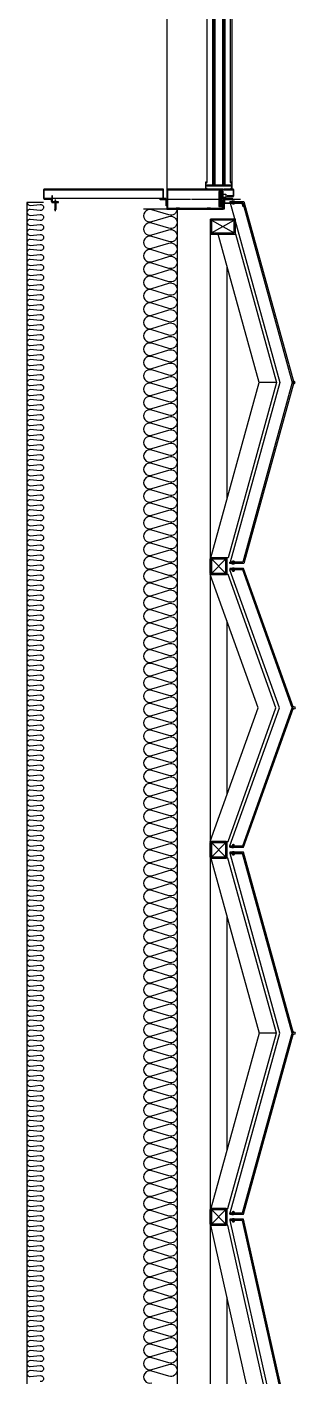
# Model space of a CAD drawing. Header units: millimetres. Extents: x -95754 to 177808, y 34455 to 150605.
# Drawn here: x 177004 to 177808, y 138478 to 142521 of the extents above; entities that cross this region are included whole.
import ezdxf

# ---------------------------------------------------------------- set-up
doc = ezdxf.new("R2010")
doc.units = ezdxf.units.MM
doc.header["$LTSCALE"] = 300
for name, pattern in [('CEN', [62, 60, -1, 0, -1]), ('CENTER', [2, 1.25, -0.25, 0.25, -0.25]), ('HID', [2.8, 1.8, -1])]:
    doc.linetypes.add(name, pattern=pattern)
for name, color, linetype in [('0-Sheet', 7, 'Continuous'), ('6FIN', 6, 'Continuous'), ('8', 8, 'Continuous'), ('A-ELE', 7, 'Continuous'), ('A-WALL-D', 7, 'Continuous'), ('A-하지철물', 55, 'Continuous'), ('alucobond', 4, 'Continuous'), ('B-AR', 4, 'Continuous'), ('CEN', 1, 'CEN'), ('GLASS', 4, 'Continuous'), ('INSUL', 8, 'Continuous'), ('ISL', 251, 'Continuous'), ('mold', 4, 'Continuous'), ('SHEET', 6, 'Continuous')]:
    doc.layers.add(name, color=color, linetype=linetype)

# ---------------------------------------------------------------- blocks, each defined once
blk = doc.blocks.new('EX-850-1')
at = {"layer": '6FIN', "elevation": 0}
for points in [[(3.2, 204.1), (46.8, 204.1, 0.414214), (50, 207.3), (50, 250.9, 0.414214), (46.8, 254.1), (3.2, 254.1, 0.414214), (0, 250.9), (0, 207.3, 0.414214)], [(896.8, 204.1), (853.2, 204.1, -0.414214), (850, 207.3), (850, 250.9, -0.414214), (853.2, 254.1), (896.8, 254.1, -0.414214), (900, 250.9), (900, 207.3, -0.414214)]]:
    blk.add_lwpolyline(points, format="xyb", close=True, dxfattribs=at)
at = {"layer": 'A-하지철물'}
for p, q in [((850, 254.1), (50, 254.1)), ((710.9, 204.1), (189.1, 204.1))]:
    blk.add_line(p, q, dxfattribs=at)
at = {"layer": 'A-하지철물', "elevation": 0}
for points in [[(49.9, 254.1), (450, 110.3), (850.1, 254.1)], [(50, 204.1), (50, 200.9), (450, 57.2), (850, 200.9), (850, 204.1)]]:
    blk.add_lwpolyline(points, dxfattribs=at)
at = {"layer": 'A-하지철물'}
blk.add_circle((450, 4.1), 4.07, dxfattribs=at)
at = {"layer": 'alucobond', "color": 251, "linetype": 'HID', "ltscale": 10}
for p, q in [((30.2, 185.1), (41.5, 185.1)), ((31.5, 182.4), (31.5, 187.8)), ((31.5, 186.6), (39.5, 186.6)), ((31.5, 183.6), (39.5, 183.6)), ((32, 189.3), (32.5, 189.3)), ((32, 180.9), (32.5, 180.9)), ((32.5, 180.9), (32.5, 189.3)), ((38, 182.7), (38, 187.4)), ((39.5, 182.7), (39.5, 187.4)), ((869.8, 185.1), (858.5, 185.1)), ((860.5, 182.7), (860.5, 187.4)), ((868.5, 186.6), (860.5, 186.6)), ((868.5, 183.6), (860.5, 183.6)), ((862, 182.7), (862, 187.4)), ((867.5, 180.9), (867.5, 189.3)), ((868, 189.3), (867.5, 189.3)), ((868, 180.9), (867.5, 180.9)), ((868.5, 182.4), (868.5, 187.8))]:
    blk.add_line(p, q, dxfattribs=at)
at = {"layer": 'alucobond'}
for p, q in [((32.5, 195.1), (36.5, 195.1)), ((867.5, 195.1), (863.5, 195.1))]:
    blk.add_line(p, q, dxfattribs=at)
at = {"layer": 'alucobond', "color": 251, "linetype": 'HID', "ltscale": 10}
for points in [[(32, 189.3), (31.5, 187.8)], [(32, 180.9), (31.5, 182.4)], [(868, 189.3), (868.5, 187.8)], [(868, 180.9), (868.5, 182.4)]]:
    blk.add_lwpolyline(points, dxfattribs=at)
at = {"layer": 'alucobond', "elevation": 0}
for points in [[(32.5, 195.1), (32.5, 154.1), (450, 4.1), (867.5, 154.1), (867.5, 195.1)], [(36.5, 195.1), (36.5, 156.9), (450, 8.3), (863.5, 156.9), (863.5, 195.1)]]:
    blk.add_lwpolyline(points, dxfattribs=at)
at = {"layer": 'alucobond', "color": 251, "linetype": 'HID', "ltscale": 10, "elevation": 0}
blk.add_lwpolyline([(36.5, 195.1), (450, 46.6), (863.5, 195.1)], dxfattribs=at)
at = {"layer": 'alucobond', "color": 251, "linetype": 'HID', "ltscale": 10}
for points in [[(39.5, 186.6, -0.666667), (39.5, 183.6, -1.5)], [(860.5, 186.6, 0.666667), (860.5, 183.6, 1.5)]]:
    blk.add_lwpolyline(points, format="xyb", dxfattribs=at)
for centre, start, end in [((38.7, 187.4), 0, 180), ((38.7, 182.7), 180, 0), ((861.3, 187.4), 0, 180), ((861.3, 182.7), 180, 0)]:
    blk.add_arc(centre, 0.75, start, end, dxfattribs=at)
at = {"layer": 'mold', "color": 4}
for points in [[(25, 204.1), (25, 202.6)], [(875, 204.1), (875, 202.6)]]:
    blk.add_lwpolyline(points, dxfattribs=at)
at = {"layer": 'SHEET', "color": 8}
for p, q in [((46.8, 250.9), (3.2, 207.3)), ((3.2, 250.9), (46.8, 207.3)), ((853.2, 250.9), (896.8, 207.3)), ((896.8, 250.9), (853.2, 207.3))]:
    blk.add_line(p, q, dxfattribs=at)
at = {"layer": 'SHEET', "color": 8, "elevation": 0}
for points in [[(3.2, 207.3), (46.8, 207.3), (46.8, 250.9), (3.2, 250.9)], [(896.8, 207.3), (853.2, 207.3), (853.2, 250.9), (896.8, 250.9)]]:
    blk.add_lwpolyline(points, close=True, dxfattribs=at)
blk = doc.blocks.new('EX-1100')
at = {"layer": '6FIN', "elevation": 0}
for points in [[(3.2, 204.1), (46.8, 204.1, 0.414214), (50, 207.3), (50, 250.9, 0.414214), (46.8, 254.1), (3.2, 254.1, 0.414214), (0, 250.9), (0, 207.3, 0.414214)], [(1146.8, 204.1), (1103.2, 204.1, -0.414214), (1100, 207.3), (1100, 250.9, -0.414214), (1103.2, 254.1), (1146.8, 254.1, -0.414214), (1150, 250.9), (1150, 207.3, -0.414214)]]:
    blk.add_lwpolyline(points, format="xyb", close=True, dxfattribs=at)
at = {"layer": 'A-하지철물'}
for p, q in [((1100, 254.1), (50, 254.1)), ((923.1, 204.1), (226.9, 204.1)), ((575, 55.9), (575, 107.8))]:
    blk.add_line(p, q, dxfattribs=at)
at = {"layer": 'A-하지철물', "elevation": 0}
blk.add_lwpolyline([(1100, 201.1), (1100, 253), (575, 107.8), (50, 253), (50, 201.1), (575, 55.9)], close=True, dxfattribs=at)
at = {"layer": 'A-하지철물'}
blk.add_circle((575, 4.1), 4.07, dxfattribs=at)
at = {"layer": 'alucobond', "color": 251, "linetype": 'HID', "ltscale": 10}
for p, q in [((30.2, 185.1), (41.5, 185.1)), ((31.5, 182.4), (31.5, 187.8)), ((31.5, 186.6), (39.5, 186.6)), ((31.5, 183.6), (39.5, 183.6)), ((32, 189.3), (32.5, 189.3)), ((32, 180.9), (32.5, 180.9)), ((32.5, 180.9), (32.5, 189.3)), ((38, 182.7), (38, 187.4)), ((39.5, 182.7), (39.5, 187.4)), ((1119.8, 185.1), (1108.5, 185.1)), ((1110.5, 182.7), (1110.5, 187.4)), ((1118.5, 186.6), (1110.5, 186.6)), ((1118.5, 183.6), (1110.5, 183.6)), ((1112, 182.7), (1112, 187.4)), ((1117.5, 180.9), (1117.5, 189.3)), ((1118, 189.3), (1117.5, 189.3)), ((1118, 180.9), (1117.5, 180.9)), ((1118.5, 182.4), (1118.5, 187.8))]:
    blk.add_line(p, q, dxfattribs=at)
at = {"layer": 'alucobond'}
for p, q in [((32.5, 195.1), (36.5, 195.1)), ((1117.5, 195.1), (1113.5, 195.1))]:
    blk.add_line(p, q, dxfattribs=at)
at = {"layer": 'alucobond', "color": 251, "linetype": 'HID', "ltscale": 10, "elevation": 0}
for points in [[(32, 189.3), (31.5, 187.8)], [(32, 180.9), (31.5, 182.4)], [(36.5, 194.5), (575, 45.6), (1113.5, 194.5)], [(1118, 189.3), (1118.5, 187.8)], [(1118, 180.9), (1118.5, 182.4)]]:
    blk.add_lwpolyline(points, dxfattribs=at)
at = {"layer": 'alucobond', "elevation": 0}
for points in [[(32.5, 195.1), (32.5, 154.1), (575, 4.1), (1117.5, 154.1), (1117.5, 195.1)], [(36.5, 195.1), (36.5, 157.1), (575, 8.2), (1113.5, 157.1), (1113.5, 195.1)], [(1113.5, 195.1), (1113.5, 157.2)]]:
    blk.add_lwpolyline(points, dxfattribs=at)
at = {"layer": 'alucobond', "color": 251, "linetype": 'HID', "ltscale": 10, "elevation": 0}
for points in [[(39.5, 186.6, -0.666667), (39.5, 183.6, -1.5)], [(1110.5, 186.6, 0.666667), (1110.5, 183.6, 1.5)]]:
    blk.add_lwpolyline(points, format="xyb", dxfattribs=at)
at = {"layer": 'alucobond', "color": 251, "linetype": 'HID', "ltscale": 10}
for centre, start, end in [((38.7, 187.4), 0, 180), ((38.7, 182.7), 180, 0), ((1111.3, 187.4), 0, 180), ((1111.3, 182.7), 180, 0)]:
    blk.add_arc(centre, 0.75, start, end, dxfattribs=at)
at = {"layer": 'mold', "color": 4, "elevation": 0}
for points in [[(25, 204.1), (25, 202.6)], [(1125, 204.1), (1125, 202.6)]]:
    blk.add_lwpolyline(points, dxfattribs=at)
at = {"layer": 'SHEET', "color": 8}
for p, q in [((46.8, 250.9), (3.2, 207.3)), ((3.2, 250.9), (46.8, 207.3)), ((1103.2, 250.9), (1146.8, 207.3)), ((1146.8, 250.9), (1103.2, 207.3))]:
    blk.add_line(p, q, dxfattribs=at)
at = {"layer": 'SHEET', "color": 8, "elevation": 0}
for points in [[(3.2, 207.3), (46.8, 207.3), (46.8, 250.9), (3.2, 250.9)], [(1146.8, 207.3), (1103.2, 207.3), (1103.2, 250.9), (1146.8, 250.9)]]:
    blk.add_lwpolyline(points, close=True, dxfattribs=at)
blk = doc.blocks.new('EX-1350')
at = {"layer": '6FIN', "elevation": 0}
for points in [[(3.2, 204.1), (46.8, 204.1, 0.414214), (50, 207.3), (50, 250.9, 0.414214), (46.8, 254.1), (3.2, 254.1, 0.414214), (0, 250.9), (0, 207.3, 0.414214)], [(1396.8, 204.1), (1353.2, 204.1, -0.414214), (1350, 207.3), (1350, 250.9, -0.414214), (1353.2, 254.1), (1396.8, 254.1, -0.414214), (1400, 250.9), (1400, 207.3, -0.414214)]]:
    blk.add_lwpolyline(points, format="xyb", close=True, dxfattribs=at)
at = {"layer": 'A-하지철물'}
for p, q in [((1350, 254.1), (50, 254.1)), ((1133.9, 204.1), (266.1, 204.1))]:
    blk.add_line(p, q, dxfattribs=at)
at = {"layer": 'A-하지철물', "elevation": 0}
for points in [[(49.7, 252.7), (700, 106.6), (1350.3, 252.7)], [(50, 254.1), (50, 201.4), (700, 55.3), (1350, 201.4), (1350, 254.1)]]:
    blk.add_lwpolyline(points, dxfattribs=at)
at = {"layer": 'A-하지철물'}
blk.add_circle((700, 4.1), 4.07, dxfattribs=at)
at = {"layer": 'alucobond', "color": 251, "linetype": 'HID', "ltscale": 10}
for p, q in [((30.2, 185.1), (41.5, 185.1)), ((31.5, 182.4), (31.5, 187.8)), ((31.5, 186.6), (39.5, 186.6)), ((31.5, 183.6), (39.5, 183.6)), ((32, 189.3), (32.5, 189.3)), ((32, 180.9), (32.5, 180.9)), ((32.5, 180.9), (32.5, 189.3)), ((38, 182.7), (38, 187.4)), ((39.5, 182.7), (39.5, 187.4)), ((1369.8, 185.1), (1358.5, 185.1)), ((1360.5, 182.7), (1360.5, 187.4)), ((1368.5, 186.6), (1360.5, 186.6)), ((1368.5, 183.6), (1360.5, 183.6)), ((1362, 182.7), (1362, 187.4)), ((1367.5, 180.9), (1367.5, 189.3)), ((1368, 189.3), (1367.5, 189.3)), ((1368, 180.9), (1367.5, 180.9)), ((1368.5, 182.4), (1368.5, 187.8))]:
    blk.add_line(p, q, dxfattribs=at)
at = {"layer": 'alucobond'}
for p, q in [((32.5, 195.1), (36.5, 195.1)), ((1367.5, 195.1), (1363.5, 195.1))]:
    blk.add_line(p, q, dxfattribs=at)
at = {"layer": 'alucobond', "color": 251, "linetype": 'HID', "ltscale": 10, "elevation": 0}
for points in [[(32, 189.3), (31.5, 187.8)], [(32, 180.9), (31.5, 182.4)], [(36.5, 194.2), (700, 45.1), (1363.5, 194.2)], [(1368, 189.3), (1368.5, 187.8)], [(1368, 180.9), (1368.5, 182.4)]]:
    blk.add_lwpolyline(points, dxfattribs=at)
at = {"layer": 'alucobond', "elevation": 0}
for points in [[(32.5, 195.1), (32.5, 154.1), (700, 4.1), (1367.5, 154.1), (1367.5, 195.1)], [(36.5, 195.1), (36.5, 157.3), (700, 8.2), (1363.5, 157.3), (1363.5, 195.1)]]:
    blk.add_lwpolyline(points, dxfattribs=at)
at = {"layer": 'alucobond', "color": 251, "linetype": 'HID', "ltscale": 10, "elevation": 0}
for points in [[(39.5, 186.6, -0.666667), (39.5, 183.6, -1.5)], [(1360.5, 186.6, 0.666667), (1360.5, 183.6, 1.5)]]:
    blk.add_lwpolyline(points, format="xyb", dxfattribs=at)
at = {"layer": 'alucobond', "color": 251, "linetype": 'HID', "ltscale": 10}
for centre, start, end in [((38.7, 187.4), 0, 180), ((38.7, 182.7), 180, 0), ((1361.3, 187.4), 0, 180), ((1361.3, 182.7), 180, 0)]:
    blk.add_arc(centre, 0.75, start, end, dxfattribs=at)
at = {"layer": 'mold', "color": 4, "elevation": 0}
for points in [[(25, 204.1), (25, 202.6)], [(1375, 204.1), (1375, 202.6)]]:
    blk.add_lwpolyline(points, dxfattribs=at)
at = {"layer": 'SHEET', "color": 8}
for p, q in [((46.8, 250.9), (3.2, 207.3)), ((3.2, 250.9), (46.8, 207.3)), ((1353.2, 250.9), (1396.8, 207.3)), ((1396.8, 250.9), (1353.2, 207.3))]:
    blk.add_line(p, q, dxfattribs=at)
at = {"layer": 'SHEET', "color": 8, "elevation": 0}
for points in [[(3.2, 207.3), (46.8, 207.3), (46.8, 250.9), (3.2, 250.9)], [(1396.8, 207.3), (1353.2, 207.3), (1353.2, 250.9), (1396.8, 250.9)]]:
    blk.add_lwpolyline(points, close=True, dxfattribs=at)
blk = doc.blocks.new('A$Ca5773e7c')
at = {"layer": '6FIN', "elevation": 0}
blk.add_lwpolyline([(0, 75), (45, 75), (45, 0), (0, 0)], close=True, dxfattribs=at)
at = {"layer": 'SHEET', "color": 8}
for p, q in [((41.8, 3.2), (3.2, 71.8)), ((3.2, 3.2), (41.8, 71.8))]:
    blk.add_line(p, q, dxfattribs=at)
at = {"layer": 'SHEET', "color": 8, "elevation": 0}
blk.add_lwpolyline([(3.2, 71.8), (41.8, 71.8), (41.8, 3.2), (3.2, 3.2)], close=True, dxfattribs=at)
blk = doc.blocks.new('EX-1100-1')
at = {"layer": '6FIN', "elevation": 0}
blk.add_lwpolyline([(50, 1121.8), (50, 1078.2, -0.414214), (46.8, 1075), (3.2, 1075, -0.414214), (0, 1078.2), (0, 1121.8, -0.414214), (3.2, 1125), (46.8, 1125, -0.414214)], format="xyb", close=True, dxfattribs=at)
at = {"layer": 'A-하지철물'}
for p, q in [((0, 1075), (0, 59.8)), ((50, 898.1), (50, 201.9)), ((198.1, 550), (146.2, 550))]:
    blk.add_line(p, q, dxfattribs=at)
at = {"layer": 'A-하지철물', "elevation": 0}
blk.add_lwpolyline([(75, 104.7), (198.1, 550), (53, 1075), (1.1, 1075), (146.2, 550), (23.1, 104.8)], dxfattribs=at)
at = {"layer": 'A-하지철물'}
blk.add_circle((250, 550), 4.07, dxfattribs=at)
at = {"layer": 'alucobond'}
for p, q in [((58.9, 1092.5), (58.9, 1088.5)), ((58.9, 7.5), (58.9, 11.5))]:
    blk.add_line(p, q, dxfattribs=at)
at = {"layer": 'alucobond', "color": 251, "linetype": 'HID', "ltscale": 10}
for p, q in [((64.8, 1093), (64.8, 1092.5)), ((73.2, 1092.5), (64.8, 1092.5)), ((71.7, 1093.5), (66.3, 1093.5)), ((67.5, 1093.5), (67.5, 1085.5)), ((69, 1094.8), (69, 1083.5)), ((70.5, 1093.5), (70.5, 1085.5)), ((73.2, 1093), (73.2, 1092.5)), ((71.4, 1087), (66.6, 1087)), ((71.4, 1085.5), (66.6, 1085.5)), ((73.2, 7.5), (64.8, 7.5)), ((64.8, 7), (64.8, 7.5)), ((71.7, 6.5), (66.3, 6.5)), ((71.4, 14.5), (66.6, 14.5)), ((71.4, 13), (66.6, 13)), ((67.5, 6.5), (67.5, 14.5)), ((69, 5.2), (69, 16.5)), ((70.5, 6.5), (70.5, 14.5)), ((73.2, 7), (73.2, 7.5))]:
    blk.add_line(p, q, dxfattribs=at)
at = {"layer": 'alucobond', "elevation": 0}
for points in [[(58.9, 7.5), (100, 7.5), (250, 550), (100, 1092.5), (58.9, 1092.5)], [(58.9, 11.5), (97, 11.5), (245.8, 550), (97, 1088.5), (58.9, 1088.5)], [(58.9, 1088.5), (96.8, 1088.5)]]:
    blk.add_lwpolyline(points, dxfattribs=at)
at = {"layer": 'alucobond', "color": 251, "linetype": 'HID', "ltscale": 10, "elevation": 0}
for points in [[(64.8, 1093), (66.3, 1093.5)], [(73.2, 1093), (71.7, 1093.5)], [(59.6, 11.5), (208.5, 550), (59.6, 1088.5)], [(64.8, 7), (66.3, 6.5)], [(73.2, 7), (71.7, 6.5)]]:
    blk.add_lwpolyline(points, dxfattribs=at)
for points in [[(67.5, 1085.5, 0.666667), (70.5, 1085.5, 1.5)], [(67.5, 14.5, -0.666667), (70.5, 14.5, -1.5)]]:
    blk.add_lwpolyline(points, format="xyb", dxfattribs=at)
at = {"layer": 'alucobond', "color": 251, "linetype": 'HID', "ltscale": 10}
for centre, start, end in [((66.6, 1086.3), 90, 270), ((71.4, 1086.3), 270, 90), ((66.6, 13.7), 90, 270), ((71.4, 13.7), 270, 90)]:
    blk.add_arc(centre, 0.75, start, end, dxfattribs=at)
at = {"layer": 'mold', "color": 4, "elevation": 0}
blk.add_lwpolyline([(50, 1100), (51.5, 1100)], dxfattribs=at)
blk.add_lwpolyline([(41, 0), (42.5, 0), (42.5, 11.5), (97, 11.5), (100.2, 23.1), (98.8, 23.6), (95.9, 13), (41, 13)], close=True, dxfattribs=at)
at = {"layer": 'SHEET', "color": 8}
for p, q in [((3.2, 1078.2), (46.8, 1121.8)), ((3.2, 1121.8), (46.8, 1078.2))]:
    blk.add_line(p, q, dxfattribs=at)
at = {"layer": 'SHEET', "color": 8, "elevation": 0}
blk.add_lwpolyline([(46.8, 1121.8), (46.8, 1078.2), (3.2, 1078.2), (3.2, 1121.8)], close=True, dxfattribs=at)
at = {"layer": 'A-ELE', "rotation": 270}
blk.add_blockref('A$Ca5773e7c', (0, 104.8), dxfattribs=at)
blk = doc.blocks.new('CONC-PIN')
at = {"layer": '8', "color": 1, "linetype": 'CENTER'}
blk.add_line((-6.8, 0), (28.8, 0), dxfattribs=at)
at = {"layer": '8', "color": 8}
for p, q in [((-0.8, -2.9), (-0.8, 2.9)), ((-0.3, 3.4), (0, 3.4)), ((0, -3.4), (0, 3.4)), ((0, 1.5), (23.7, 1.5)), ((26.1, 0), (23.7, 1.5)), ((26.1, 0), (23.7, -1.5)), ((-0.3, -3.4), (0, -3.4)), ((0, -1.5), (23.7, -1.5))]:
    blk.add_line(p, q, dxfattribs=at)
for centre, start, end in [((-0.3, 2.9), 90, 180), ((-0.3, -2.9), 180, 270)]:
    blk.add_arc(centre, 0.5, start, end, dxfattribs=at)
blk = doc.blocks.new('A$Ca3e3bad8')
at = {"layer": '0-Sheet'}
blk.add_lwpolyline([(-368, -2), (-12, -2), (-12, -28, 0.414214), (-10, -30), (-3, -30), (-3, -28), (-10, -28), (-10, -2, 0.414214), (-12, 0), (-368, 0, 0.414214), (-370, -2), (-370, -28, 0.414214), (-368, -30), (-347, -30), (-347, -37), (-345, -37), (-345, -30, 0.414214), (-347, -28), (-368, -28), (-368, -2)], format="xyb", dxfattribs=at)
blk.add_lwpolyline([(-345, -40), (-325, -40), (-325, -38), (-343, -38), (-343, -20), (-345, -20)], close=True, dxfattribs=at)
at = {"layer": '0-Sheet', "elevation": 0}
blk.add_lwpolyline([(0, -30), (0, -50), (-2, -50), (-2, -32), (-20, -32), (-20, -30)], close=True, dxfattribs=at)
at = {"layer": 'INSUL'}
blk.add_lwpolyline([(-12, -2), (-12, -28), (-368, -28), (-368, -2)], close=True, dxfattribs=at)
at = {"rotation": 270}
blk.add_blockref('CONC-PIN', (-335, -38), dxfattribs=at)
blk = doc.blocks.new('*U1717')
at = {"layer": 'B-AR', "color": 8}
for p, q in [((171, 755, 0), (168, 730)), ((171, -655, 0), (168, -630))]:
    blk.add_line(p, q, dxfattribs=at)
at = {"layer": 'B-AR'}
for points in [[(165.3, 744, 0.414214), (164.3, 745), (158, 745, 0.414214), (157.5, 744.5), (157.5, 705.5, 0.414214), (158, 705), (164.3, 705, 0.414214), (165.3, 706), (165.3, 720.3, -0.414214), (165.5, 720.5), (167.5, 720.5, -0.414214), (168, 720), (168, 695), (0, 695), (0, 755), (168, 755), (168, 730, -0.414214), (167.5, 729.5), (165.5, 729.5, -0.414214), (165.3, 729.7)], [(130.6, 697), (165.2, 697, 0.414214), (165.7, 697.5), (165.7, 702.3, 0.414214), (165.2, 702.8), (155.8, 702.8, -0.414214), (155.3, 703.3), (155.3, 746.7, -0.414214), (155.8, 747.2), (165.2, 747.2, 0.414214), (165.7, 747.7), (165.7, 752.5, 0.414214), (165.2, 753), (130.6, 753), (130.1, 752.5), (120.9, 752.5), (120.4, 753), (37.6, 753), (37.1, 752.5), (27.9, 752.5), (27.4, 753), (3, 753, 0.414214), (2.5, 752.5), (2.5, 697.5, 0.414214), (3, 697), (27.4, 697), (27.9, 697.5), (37.1, 697.5), (37.6, 697), (120.4, 697), (120.9, 697.5), (130.1, 697.5)], [(163.6, 722.3, 0.414214), (162.6, 721.3), (162.6, 720.4, -0.298217), (162.9, 719.9, -0.298217), (162.6, 719.5), (162.6, 708.7, -0.298217), (162.9, 708.2, -0.414214), (162.4, 707.7), (160.4, 707.7, -0.414214), (159.9, 708.2, -0.236068), (160.1, 708.6), (160.1, 724.6, -0.236068), (159.9, 725, -0.236068), (160.1, 725.4), (160.1, 741.4, -0.236068), (159.9, 741.8, -0.414214), (160.4, 742.3), (162.4, 742.3, -0.414214), (162.9, 741.8, -0.298217), (162.6, 741.3), (162.6, 730.5, -0.298217), (162.9, 730.1, -0.298217), (162.6, 729.6), (162.6, 728.8, 0.414214), (163.6, 727.8), (167.9, 727.8, -0.198912), (168.1, 727.7), (169, 726.8, 0.198911), (169.7, 726.5), (195.8, 726.5, -0.414214), (197.3, 725, -0.414214), (195.8, 723.5), (169.7, 723.5, 0.198912), (169, 723.2), (168.3, 722.5, -0.198912), (167.6, 722.3)], [(170.5, 685.3), (193.5, 685.3), (193.5, 693), (190.8, 693, -1), (190.8, 694.5), (194.7, 694.5, -0.414214), (195, 694.2), (195, 674.8, -0.414214), (194.7, 674.5), (190.8, 674.5, -1), (190.8, 676), (193.5, 676), (193.5, 683.8), (116.5, 683.8), (116.5, 676), (119.3, 676, -1), (119.3, 674.5), (115.3, 674.5, -0.414214), (115, 674.8), (115, 694.2, -0.414214), (115.3, 694.5), (119.3, 694.5, -1), (119.3, 693), (116.5, 693), (116.5, 685.3), (139.5, 685.3), (140, 684.8), (140.5, 685.3), (169.5, 685.3), (170, 684.8)], [(171, 695), (171, 697), (198, 697), (198, 697), (198, 715.5), (198, 715.5), (180, 715.5), (180, 717.5), (198, 717.5, -0.414214), (200, 715.5), (200, 697, -0.414214), (198, 695), (198, 695)], [(165.3, -644, -0.414214), (164.3, -645), (158, -645, -0.414214), (157.5, -644.5), (157.5, -605.5, -0.414214), (158, -605), (164.3, -605, -0.414214), (165.3, -606), (165.3, -620.3, 0.414214), (165.5, -620.5), (167.5, -620.5, 0.414214), (168, -620), (168, -595), (0, -595), (0, -655), (168, -655), (168, -630, 0.414214), (167.5, -629.5), (165.5, -629.5, 0.414214), (165.3, -629.7)], [(130.6, -597), (165.2, -597, -0.414214), (165.7, -597.5), (165.7, -602.3, -0.414214), (165.2, -602.8), (155.8, -602.8, 0.414214), (155.3, -603.3), (155.3, -646.7, 0.414214), (155.8, -647.2), (165.2, -647.2, -0.414214), (165.7, -647.7), (165.7, -652.5, -0.414214), (165.2, -653), (130.6, -653), (130.1, -652.5), (120.9, -652.5), (120.4, -653), (37.6, -653), (37.1, -652.5), (27.9, -652.5), (27.4, -653), (3, -653, -0.414214), (2.5, -652.5), (2.5, -597.5, -0.414214), (3, -597), (27.4, -597), (27.9, -597.5), (37.1, -597.5), (37.6, -597), (120.4, -597), (120.9, -597.5), (130.1, -597.5)], [(170.5, -585.3), (193.5, -585.3), (193.5, -593), (190.8, -593, 1), (190.8, -594.5), (194.7, -594.5, 0.414214), (195, -594.2), (195, -574.8, 0.414214), (194.7, -574.5), (190.8, -574.5, 1), (190.8, -576), (193.5, -576), (193.5, -583.8), (116.5, -583.8), (116.5, -576), (119.3, -576, 1), (119.3, -574.5), (115.3, -574.5, 0.414214), (115, -574.8), (115, -594.2, 0.414214), (115.3, -594.5), (119.3, -594.5, 1), (119.3, -593), (116.5, -593), (116.5, -585.3), (139.5, -585.3), (140, -584.8), (140.5, -585.3), (169.5, -585.3), (170, -584.8)], [(171, -595), (171, -597), (198, -597), (198, -597), (198, -615.5), (198, -615.5), (180, -615.5), (180, -617.5), (198, -617.5, 0.414214), (200, -615.5), (200, -597, 0.414214), (198, -595), (198, -595)], [(163.6, -622.2, -0.414214), (162.6, -621.2), (162.6, -620.4, 0.298217), (162.9, -619.9, 0.298217), (162.6, -619.5), (162.6, -608.7, 0.298217), (162.9, -608.2, 0.414214), (162.4, -607.7), (160.4, -607.7, 0.414214), (159.9, -608.2, 0.236068), (160.1, -608.6), (160.1, -624.6, 0.236068), (159.9, -625, 0.236068), (160.1, -625.4), (160.1, -641.4, 0.236068), (159.9, -641.8, 0.414214), (160.4, -642.3), (162.4, -642.3, 0.414214), (162.9, -641.8, 0.298217), (162.6, -641.3), (162.6, -630.5, 0.298217), (162.9, -630.1, 0.298217), (162.6, -629.6), (162.6, -628.7, -0.414214), (163.6, -627.7), (167.9, -627.7, 0.198912), (168.1, -627.7), (169, -626.8, -0.198911), (169.7, -626.5), (195.8, -626.5, 0.414214), (197.3, -625, 0.414214), (195.8, -623.5), (169.7, -623.5, -0.198912), (169, -623.2), (168.3, -622.5, 0.198912), (167.6, -622.2)]]:
    blk.add_lwpolyline(points, format="xyb", close=True, dxfattribs=at)
for points in [[(159.7, 707.2), (159.7, 725), (159.7, 707.2), (163.1, 707.2), (163.1, 721.6), (163.6, 722.1), (166.1, 722.1), (166.1, 721.2), (165.6, 720.7), (165.1, 720.7), (165.1, 718.6), (164.8, 718.3), (164.8, 708), (165.1, 708), (165.1, 706), (164.6, 705.5), (158.2, 705.5), (157.7, 706), (157.7, 708), (158, 708), (158, 718.5), (157.7, 718.5), (157.7, 723), (158, 723), (158, 727), (157.7, 727), (157.7, 731.5), (158, 731.5), (158, 742), (157.7, 742), (157.7, 744.1), (158.2, 744.6), (164.6, 744.6), (165.1, 744.1), (165.1, 742), (164.8, 742), (164.8, 731.7), (165.1, 731.4), (165.1, 729.3), (165.6, 729.3), (166.1, 728.8), (166.1, 728), (163.6, 728), (163.1, 728.5), (163.1, 742.9), (159.7, 742.9), (159.7, 725)], [(159.7, -607.1), (159.7, -625), (159.7, -607.1), (163.1, -607.1), (163.1, -621.5), (163.6, -622), (166.1, -622), (166.1, -621.2), (165.6, -620.7), (165.1, -620.7), (165.1, -618.6), (164.8, -618.3), (164.8, -608), (165.1, -608), (165.1, -605.9), (164.6, -605.4), (158.2, -605.4), (157.7, -605.9), (157.7, -608), (158, -608), (158, -618.5), (157.7, -618.5), (157.7, -623), (158, -623), (158, -627), (157.7, -627), (157.7, -631.5), (158, -631.5), (158, -642), (157.7, -642), (157.7, -644), (158.2, -644.5), (164.6, -644.5), (165.1, -644), (165.1, -642), (164.8, -642), (164.8, -631.7), (165.1, -631.4), (165.1, -629.3), (165.6, -629.3), (166.1, -628.8), (166.1, -627.9), (163.6, -627.9), (163.1, -628.4), (163.1, -642.8), (159.7, -642.8), (159.7, -625)]]:
    blk.add_lwpolyline(points, dxfattribs=at)
at = {"layer": 'B-AR', "color": 8, "elevation": 0}
for points in [[(171, 730), (171, 755), (168, 755), (168, 730)], [(171, -630), (171, -655), (168, -655), (168, -630)]]:
    blk.add_lwpolyline(points, close=True, dxfattribs=at)
at = {"layer": 'B-AR'}
for points in [[(168, 710.5), (176, 710.5), (176, 720.5), (168, 720.5)], [(168, -610.5), (176, -610.5), (176, -620.5), (168, -620.5)]]:
    blk.add_lwpolyline(points, close=True, dxfattribs=at)
for points in [[(168, 695, -0.032752), (176, 694)], [(168, -595, 0.032752), (176, -594)]]:
    blk.add_lwpolyline(points, format="xyb", dxfattribs=at)
for centre, start, end in [((179.4, 730.1), 180.7755, 193.2216), ((179.4, 719.9), 166.7784, 179.2245), ((179.4, -619.9), 180.7755, 193.2216), ((179.4, -630.1), 166.7784, 179.2245)]:
    blk.add_arc(centre, 11.4, start, end, dxfattribs=at)
at = {"layer": 'CEN', "ltscale": 0.005}
for p, q in [((-20, 725), (220, 725)), ((-20, -625), (220, -625))]:
    blk.add_line(p, q, dxfattribs=at)
at = {"layer": 'GLASS', "color": 8}
blk.add_line((0, 695), (0, -595), dxfattribs=at)
at = {"layer": 'INSUL'}
for p, q in [((120, -575.3), (120, 683.8)), ((136.6, 683.8), (136.6, -583.8)), ((138.1, 683.8), (138.1, -583.8)), ((142, 683.8), (142, -583.8)), ((143.5, 683.8), (143.5, -583.8)), ((166.6, 683.8), (166.6, -583.8)), ((168.1, 683.8), (168.1, -583.8)), ((172, 683.8), (172, -583.8)), ((173.5, 683.8), (173.5, -583.8)), ((190, -575.3), (190, 675.3)), ((195, -574.8), (195, 674.8))]:
    blk.add_line(p, q, dxfattribs=at)

msp = doc.modelspace()

# ---------------------------------------------------------------- linework, layer by layer
at = {"layer": 'ISL'}
for p, q in [((177053.6, 141995), (177003.6, 141995)), ((177453.6, 141975), (177353.6, 141975))]:
    msp.add_line(p, q, dxfattribs=at)
at = {"layer": 'ISL', "elevation": 0}
for points in [[(177003.6, 141995), (177003.6, 136765)], [(177453.6, 141975), (177453.6, 136785)]]:
    msp.add_lwpolyline(points, dxfattribs=at)
for points in [[(177003.6, 141995, 0.44469), (177013.6, 141986), (177043.6, 141989, -1.108889), (177043.6, 141971), (177013.6, 141974, 0.44469), (177003.6, 141965, 0.44469), (177013.6, 141956), (177043.6, 141959, -1.108889), (177043.6, 141941), (177013.6, 141944, 0.44469), (177003.6, 141935, 0.44469), (177013.6, 141926), (177043.6, 141929, -1.108889), (177043.6, 141911), (177013.6, 141914, 0.44469), (177003.6, 141905, 0.44469), (177013.6, 141896), (177043.6, 141899, -1.108889), (177043.6, 141881), (177013.6, 141884, 0.44469), (177003.6, 141875, 0.44469), (177013.6, 141866), (177043.6, 141869, -1.108889), (177043.6, 141851), (177013.6, 141854, 0.44469), (177003.6, 141845, 0.44469), (177013.6, 141836), (177043.6, 141839, -1.108889), (177043.6, 141821), (177013.6, 141824, 0.44469), (177003.6, 141815, 0.44469), (177013.6, 141806), (177043.6, 141809, -1.108889), (177043.6, 141791), (177013.6, 141794, 0.44469), (177003.6, 141785, 0.44469), (177013.6, 141776), (177043.6, 141779, -1.108889), (177043.6, 141761), (177013.6, 141764, 0.44469), (177003.6, 141755, 0.44469), (177013.6, 141746), (177043.6, 141749, -1.108889), (177043.6, 141731), (177013.6, 141734, 0.44469), (177003.6, 141725, 0.44469), (177013.6, 141716), (177043.6, 141719, -1.108889), (177043.6, 141701), (177013.6, 141704, 0.44469), (177003.6, 141695, 0.44469), (177013.6, 141686), (177043.6, 141689, -1.108889), (177043.6, 141671), (177013.6, 141674, 0.44469), (177003.6, 141665, 0.44469), (177013.6, 141656), (177043.6, 141659, -1.108889), (177043.6, 141641), (177013.6, 141644, 0.44469), (177003.6, 141635, 0.44469), (177013.6, 141626), (177043.6, 141629, -1.108889), (177043.6, 141611), (177013.6, 141614, 0.44469), (177003.6, 141605, 0.44469), (177013.6, 141596), (177043.6, 141599, -1.108889), (177043.6, 141581), (177013.6, 141584, 0.44469), (177003.6, 141575, 0.44469), (177013.6, 141566), (177043.6, 141569, -1.108889), (177043.6, 141551), (177013.6, 141554, 0.44469), (177003.6, 141545, 0.44469), (177013.6, 141536), (177043.6, 141539, -1.108889), (177043.6, 141521), (177013.6, 141524, 0.44469), (177003.6, 141515, 0.44469), (177013.6, 141506), (177043.6, 141509, -1.108889), (177043.6, 141491), (177013.6, 141494, 0.44469), (177003.6, 141485, 0.44469), (177013.6, 141476), (177043.6, 141479, -1.108889), (177043.6, 141461), (177013.6, 141464, 0.44469), (177003.6, 141455, 0.44469), (177013.6, 141446), (177043.6, 141449, -1.108889), (177043.6, 141431), (177013.6, 141434, 0.44469), (177003.6, 141425, 0.44469), (177013.6, 141416), (177043.6, 141419, -1.108889), (177043.6, 141401), (177013.6, 141404, 0.44469), (177003.6, 141395, 0.44469), (177013.6, 141386), (177043.6, 141389, -1.108889), (177043.6, 141371), (177013.6, 141374, 0.44469), (177003.6, 141365, 0.44469), (177013.6, 141356), (177043.6, 141359, -1.108889), (177043.6, 141341), (177013.6, 141344, 0.44469), (177003.6, 141335, 0.44469), (177013.6, 141326), (177043.6, 141329, -1.108889), (177043.6, 141311), (177013.6, 141314, 0.44469), (177003.6, 141305, 0.44469), (177013.6, 141296), (177043.6, 141299, -1.108889), (177043.6, 141281), (177013.6, 141284, 0.44469), (177003.6, 141275, 0.44469), (177013.6, 141266), (177043.6, 141269, -1.108889), (177043.6, 141251), (177013.6, 141254, 0.44469), (177003.6, 141245, 0.44469), (177013.6, 141236), (177043.6, 141239, -1.108889), (177043.6, 141221), (177013.6, 141224, 0.44469), (177003.6, 141215, 0.44469), (177013.6, 141206), (177043.6, 141209, -1.108889), (177043.6, 141191), (177013.6, 141194, 0.44469), (177003.6, 141185, 0.44469), (177013.6, 141176), (177043.6, 141179, -1.108889), (177043.6, 141161), (177013.6, 141164, 0.44469), (177003.6, 141155, 0.44469), (177013.6, 141146), (177043.6, 141149, -1.108889), (177043.6, 141131), (177013.6, 141134, 0.44469), (177003.6, 141125, 0.44469), (177013.6, 141116), (177043.6, 141119, -1.108889), (177043.6, 141101), (177013.6, 141104, 0.44469), (177003.6, 141095, 0.44469), (177013.6, 141086), (177043.6, 141089, -1.108889), (177043.6, 141071), (177013.6, 141074, 0.44469), (177003.6, 141065, 0.44469), (177013.6, 141056), (177043.6, 141059, -1.108889), (177043.6, 141041), (177013.6, 141044, 0.44469), (177003.6, 141035, 0.44469), (177013.6, 141026), (177043.6, 141029, -1.108889), (177043.6, 141011), (177013.6, 141014, 0.44469), (177003.6, 141005, 0.44469), (177013.6, 140996), (177043.6, 140999, -1.108889), (177043.6, 140981), (177013.6, 140984, 0.44469), (177003.6, 140975, 0.44469), (177013.6, 140966), (177043.6, 140969, -1.108889), (177043.6, 140951), (177013.6, 140954, 0.44469), (177003.6, 140945, 0.44469), (177013.6, 140936), (177043.6, 140939, -1.108889), (177043.6, 140921), (177013.6, 140924, 0.44469), (177003.6, 140915, 0.44469), (177013.6, 140906), (177043.6, 140909, -1.108889), (177043.6, 140891), (177013.6, 140894, 0.44469), (177003.6, 140885, 0.44469), (177013.6, 140876), (177043.6, 140879, -1.108889), (177043.6, 140861), (177013.6, 140864, 0.44469), (177003.6, 140855, 0.44469), (177013.6, 140846), (177043.6, 140849, -1.108889), (177043.6, 140831), (177013.6, 140834, 0.44469), (177003.6, 140825, 0.44469), (177013.6, 140816), (177043.6, 140819, -1.108889), (177043.6, 140801), (177013.6, 140804, 0.44469), (177003.6, 140795, 0.44469), (177013.6, 140786), (177043.6, 140789, -1.108889), (177043.6, 140771), (177013.6, 140774, 0.44469), (177003.6, 140765, 0.44469), (177013.6, 140756), (177043.6, 140759, -1.108889), (177043.6, 140741), (177013.6, 140744, 0.44469), (177003.6, 140735, 0.44469), (177013.6, 140726), (177043.6, 140729, -1.108889), (177043.6, 140711), (177013.6, 140714, 0.44469), (177003.6, 140705, 0.44469), (177013.6, 140696), (177043.6, 140699, -1.108889), (177043.6, 140681), (177013.6, 140684, 0.44469), (177003.6, 140675, 0.44469), (177013.6, 140666), (177043.6, 140669, -1.108889), (177043.6, 140651), (177013.6, 140654, 0.44469), (177003.6, 140645, 0.44469), (177013.6, 140636), (177043.6, 140639, -1.108889), (177043.6, 140621), (177013.6, 140624, 0.44469), (177003.6, 140615, 0.44469), (177013.6, 140606), (177043.6, 140609, -1.108889), (177043.6, 140591), (177013.6, 140594, 0.44469), (177003.6, 140585, 0.44469), (177013.6, 140576), (177043.6, 140579, -1.108889), (177043.6, 140561), (177013.6, 140564, 0.44469), (177003.6, 140555, 0.44469), (177013.6, 140546), (177043.6, 140549, -1.108889), (177043.6, 140531), (177013.6, 140534, 0.44469), (177003.6, 140525, 0.44469), (177013.6, 140516), (177043.6, 140519, -1.108889), (177043.6, 140501), (177013.6, 140504, 0.44469), (177003.6, 140495, 0.44469), (177013.6, 140486), (177043.6, 140489, -1.108889), (177043.6, 140471), (177013.6, 140474, 0.44469), (177003.6, 140465, 0.44469), (177013.6, 140456), (177043.6, 140459, -1.108889), (177043.6, 140441), (177013.6, 140444, 0.44469), (177003.6, 140435, 0.44469), (177013.6, 140426), (177043.6, 140429, -1.108889), (177043.6, 140411), (177013.6, 140414, 0.44469), (177003.6, 140405, 0.44469), (177013.6, 140396), (177043.6, 140399, -1.108889), (177043.6, 140381), (177013.6, 140384, 0.44469), (177003.6, 140375, 0.44469), (177013.6, 140366), (177043.6, 140369, -1.108889), (177043.6, 140351), (177013.6, 140354, 0.44469), (177003.6, 140345, 0.44469), (177013.6, 140336), (177043.6, 140339, -1.108889), (177043.6, 140321), (177013.6, 140324, 0.44469), (177003.6, 140315, 0.44469), (177013.6, 140306), (177043.6, 140309, -1.108889), (177043.6, 140291), (177013.6, 140294, 0.44469), (177003.6, 140285, 0.44469), (177013.6, 140276), (177043.6, 140279, -1.108889), (177043.6, 140261), (177013.6, 140264, 0.44469), (177003.6, 140255, 0.44469), (177013.6, 140246), (177043.6, 140249, -1.108889), (177043.6, 140231), (177013.6, 140234, 0.44469), (177003.6, 140225, 0.44469), (177013.6, 140216), (177043.6, 140219, -1.108889), (177043.6, 140201), (177013.6, 140204, 0.44469), (177003.6, 140195, 0.44469), (177013.6, 140186), (177043.6, 140189, -1.108889), (177043.6, 140171), (177013.6, 140174, 0.44469), (177003.6, 140165, 0.44469), (177013.6, 140156), (177043.6, 140159, -1.108889), (177043.6, 140141), (177013.6, 140144, 0.44469), (177003.6, 140135, 0.44469), (177013.6, 140126), (177043.6, 140129, -1.108889), (177043.6, 140111), (177013.6, 140114, 0.44469), (177003.6, 140105, 0.44469), (177013.6, 140096), (177043.6, 140099, -1.108889), (177043.6, 140081), (177013.6, 140084, 0.44469), (177003.6, 140075, 0.44469), (177013.6, 140066), (177043.6, 140069, -1.108889), (177043.6, 140051), (177013.6, 140054, 0.44469), (177003.6, 140045, 0.44469), (177013.6, 140036), (177043.6, 140039, -1.108889), (177043.6, 140021), (177013.6, 140024, 0.44469), (177003.6, 140015, 0.44469), (177013.6, 140006), (177043.6, 140009, -1.108889), (177043.6, 139991), (177013.6, 139994, 0.44469), (177003.6, 139985, 0.44469), (177013.6, 139976), (177043.6, 139979, -1.108889), (177043.6, 139961), (177013.6, 139964, 0.44469), (177003.6, 139955, 0.44469), (177013.6, 139946), (177043.6, 139949, -1.108889), (177043.6, 139931), (177013.6, 139934, 0.44469), (177003.6, 139925, 0.44469), (177013.6, 139916), (177043.6, 139919, -1.108889), (177043.6, 139901), (177013.6, 139904, 0.44469), (177003.6, 139895, 0.44469), (177013.6, 139886), (177043.6, 139889, -1.108889), (177043.6, 139871), (177013.6, 139874, 0.44469), (177003.6, 139865, 0.44469), (177013.6, 139856), (177043.6, 139859, -1.108889), (177043.6, 139841), (177013.6, 139844, 0.44469), (177003.6, 139835, 0.44469), (177013.6, 139826), (177043.6, 139829, -1.108889), (177043.6, 139811), (177013.6, 139814, 0.44469), (177003.6, 139805, 0.44469), (177013.6, 139796), (177043.6, 139799, -1.108889), (177043.6, 139781), (177013.6, 139784, 0.44469), (177003.6, 139775, 0.44469), (177013.6, 139766), (177043.6, 139769, -1.108889), (177043.6, 139751), (177013.6, 139754, 0.44469), (177003.6, 139745, 0.44469), (177013.6, 139736), (177043.6, 139739, -1.108889), (177043.6, 139721), (177013.6, 139724, 0.44469), (177003.6, 139715, 0.44469), (177013.6, 139706), (177043.6, 139709, -1.108889), (177043.6, 139691), (177013.6, 139694, 0.44469), (177003.6, 139685, 0.44469), (177013.6, 139676), (177043.6, 139679, -1.108889), (177043.6, 139661), (177013.6, 139664, 0.44469), (177003.6, 139655, 0.44469), (177013.6, 139646), (177043.6, 139649, -1.108889), (177043.6, 139631), (177013.6, 139634, 0.44469), (177003.6, 139625, 0.44469), (177013.6, 139616), (177043.6, 139619, -1.108889), (177043.6, 139601), (177013.6, 139604, 0.44469), (177003.6, 139595, 0.44469), (177013.6, 139586), (177043.6, 139589, -1.108889), (177043.6, 139571), (177013.6, 139574, 0.44469), (177003.6, 139565, 0.44469), (177013.6, 139556), (177043.6, 139559, -1.108889), (177043.6, 139541), (177013.6, 139544, 0.44469), (177003.6, 139535, 0.44469), (177013.6, 139526), (177043.6, 139529, -1.108889), (177043.6, 139511), (177013.6, 139514, 0.44469), (177003.6, 139505, 0.44469), (177013.6, 139496), (177043.6, 139499, -1.108889), (177043.6, 139481), (177013.6, 139484, 0.44469), (177003.6, 139475, 0.44469), (177013.6, 139466), (177043.6, 139469, -1.108889), (177043.6, 139451), (177013.6, 139454, 0.44469), (177003.6, 139445, 0.44469), (177013.6, 139436), (177043.6, 139439, -1.108889), (177043.6, 139421), (177013.6, 139424, 0.44469), (177003.6, 139415, 0.44469), (177013.6, 139406), (177043.6, 139409, -1.108889), (177043.6, 139391), (177013.6, 139394, 0.44469), (177003.6, 139385, 0.44469), (177013.6, 139376), (177043.6, 139379, -1.108889), (177043.6, 139361), (177013.6, 139364, 0.44469), (177003.6, 139355, 0.44469), (177013.6, 139346), (177043.6, 139349, -1.108889), (177043.6, 139331), (177013.6, 139334, 0.44469), (177003.6, 139325, 0.44469), (177013.6, 139316), (177043.6, 139319, -1.108889), (177043.6, 139301), (177013.6, 139304, 0.44469), (177003.6, 139295, 0.44469), (177013.6, 139286), (177043.6, 139289, -1.108889), (177043.6, 139271), (177013.6, 139274, 0.44469), (177003.6, 139265, 0.44469), (177013.6, 139256), (177043.6, 139259, -1.108889), (177043.6, 139241), (177013.6, 139244, 0.44469), (177003.6, 139235, 0.44469), (177013.6, 139226), (177043.6, 139229, -1.108889), (177043.6, 139211), (177013.6, 139214, 0.44469), (177003.6, 139205, 0.44469), (177013.6, 139196), (177043.6, 139199, -1.108889), (177043.6, 139181), (177013.6, 139184, 0.44469), (177003.6, 139175, 0.44469), (177013.6, 139166), (177043.6, 139169, -1.108889), (177043.6, 139151), (177013.6, 139154, 0.44469), (177003.6, 139145, 0.44469), (177013.6, 139136), (177043.6, 139139, -1.108889), (177043.6, 139121), (177013.6, 139124, 0.44469), (177003.6, 139115, 0.44469), (177013.6, 139106), (177043.6, 139109, -1.108889), (177043.6, 139091), (177013.6, 139094, 0.44469), (177003.6, 139085, 0.44469), (177013.6, 139076), (177043.6, 139079, -1.108889), (177043.6, 139061), (177013.6, 139064, 0.44469), (177003.6, 139055, 0.44469), (177013.6, 139046), (177043.6, 139049, -1.108889), (177043.6, 139031), (177013.6, 139034, 0.44469), (177003.6, 139025, 0.44469), (177013.6, 139016), (177043.6, 139019, -1.108889), (177043.6, 139001), (177013.6, 139004, 0.44469), (177003.6, 138995, 0.44469), (177013.6, 138986), (177043.6, 138989, -1.108889), (177043.6, 138971), (177013.6, 138974, 0.44469), (177003.6, 138965, 0.44469), (177013.6, 138956), (177043.6, 138959, -1.108889), (177043.6, 138941), (177013.6, 138944, 0.44469), (177003.6, 138935, 0.44469), (177013.6, 138926), (177043.6, 138929, -1.108889), (177043.6, 138911), (177013.6, 138914, 0.44469), (177003.6, 138905, 0.44469), (177013.6, 138896), (177043.6, 138899, -1.108889), (177043.6, 138881), (177013.6, 138884, 0.44469), (177003.6, 138875, 0.44469), (177013.6, 138866), (177043.6, 138869, -1.108889), (177043.6, 138851), (177013.6, 138854, 0.44469), (177003.6, 138845, 0.44469), (177013.6, 138836), (177043.6, 138839, -1.108889), (177043.6, 138821), (177013.6, 138824, 0.44469), (177003.6, 138815, 0.44469), (177013.6, 138806), (177043.6, 138809, -1.108889), (177043.6, 138791), (177013.6, 138794, 0.44469), (177003.6, 138785, 0.44469), (177013.6, 138776), (177043.6, 138779, -1.108889), (177043.6, 138761), (177013.6, 138764, 0.44469), (177003.6, 138755, 0.44469), (177013.6, 138746), (177043.6, 138749, -1.108889), (177043.6, 138731), (177013.6, 138734, 0.44469), (177003.6, 138725, 0.44469), (177013.6, 138716), (177043.6, 138719, -1.108889), (177043.6, 138701), (177013.6, 138704, 0.44469), (177003.6, 138695, 0.44469), (177013.6, 138686), (177043.6, 138689, -1.108889), (177043.6, 138671), (177013.6, 138674, 0.44469), (177003.6, 138665, 0.44469), (177013.6, 138656), (177043.6, 138659, -1.108889), (177043.6, 138641), (177013.6, 138644, 0.44469), (177003.6, 138635, 0.44469), (177013.6, 138626), (177043.6, 138629, -1.108889), (177043.6, 138611), (177013.6, 138614, 0.44469), (177003.6, 138605, 0.44469), (177013.6, 138596), (177043.6, 138599, -1.108889), (177043.6, 138581), (177013.6, 138584, 0.44469), (177003.6, 138575, 0.44469), (177013.6, 138566), (177043.6, 138569, -1.108889), (177043.6, 138551), (177013.6, 138554, 0.44469), (177003.6, 138545, 0.44469), (177013.6, 138536), (177043.6, 138539, -1.108889), (177043.6, 138521), (177013.6, 138524, 0.44469), (177003.6, 138515, 0.44469), (177013.6, 138506), (177043.6, 138509, -1.108889), (177043.6, 138491), (177013.6, 138494, 0.44469), (177003.6, 138485, 0.44469), (177013.6, 138476), (177043.6, 138479, -1.108889), (177043.6, 138461)], [(177453.6, 141975, -0.509267), (177429.3, 141957.3), (177377.8, 141972.7, 1.372593), (177377.8, 141937.3), (177429.3, 141952.7, -0.509267), (177453.6, 141935, -0.509267), (177429.3, 141917.3), (177377.8, 141932.7, 1.372593), (177377.8, 141897.3), (177429.3, 141912.7, -0.509267), (177453.6, 141895, -0.509267), (177429.3, 141877.3), (177377.8, 141892.7, 1.372593), (177377.8, 141857.3), (177429.3, 141872.7, -0.509267), (177453.6, 141855, -0.509267), (177429.3, 141837.3), (177377.8, 141852.7, 1.372593), (177377.8, 141817.3), (177429.3, 141832.7, -0.509267), (177453.6, 141815, -0.509267), (177429.3, 141797.3), (177377.8, 141812.7, 1.372593), (177377.8, 141777.3), (177429.3, 141792.7, -0.509267), (177453.6, 141775, -0.509267), (177429.3, 141757.3), (177377.8, 141772.7, 1.372593), (177377.8, 141737.3), (177429.3, 141752.7, -0.509267), (177453.6, 141735, -0.509267), (177429.3, 141717.3), (177377.8, 141732.7, 1.372593), (177377.8, 141697.3), (177429.3, 141712.7, -0.509267), (177453.6, 141695, -0.509267), (177429.3, 141677.3), (177377.8, 141692.7, 1.372593), (177377.8, 141657.3), (177429.3, 141672.7, -0.509267), (177453.6, 141655, -0.509267), (177429.3, 141637.3), (177377.8, 141652.7, 1.372593), (177377.8, 141617.3), (177429.3, 141632.7, -0.509267), (177453.6, 141615, -0.509267), (177429.3, 141597.3), (177377.8, 141612.7, 1.372593), (177377.8, 141577.3), (177429.3, 141592.7, -0.509267), (177453.6, 141575, -0.509267), (177429.3, 141557.3), (177377.8, 141572.7, 1.372593), (177377.8, 141537.3), (177429.3, 141552.7, -0.509267), (177453.6, 141535, -0.509267), (177429.3, 141517.3), (177377.8, 141532.7, 1.372593), (177377.8, 141497.3), (177429.3, 141512.7, -0.509267), (177453.6, 141495, -0.509267), (177429.3, 141477.3), (177377.8, 141492.7, 1.372593), (177377.8, 141457.3), (177429.3, 141472.7, -0.509267), (177453.6, 141455, -0.509267), (177429.3, 141437.3), (177377.8, 141452.7, 1.372593), (177377.8, 141417.3), (177429.3, 141432.7, -0.509267), (177453.6, 141415, -0.509267), (177429.3, 141397.3), (177377.8, 141412.7, 1.372593), (177377.8, 141377.3), (177429.3, 141392.7, -0.509267), (177453.6, 141375, -0.509267), (177429.3, 141357.3), (177377.8, 141372.7, 1.372593), (177377.8, 141337.3), (177429.3, 141352.7, -0.509267), (177453.6, 141335, -0.509267), (177429.3, 141317.3), (177377.8, 141332.7, 1.372593), (177377.8, 141297.3), (177429.3, 141312.7, -0.509267), (177453.6, 141295, -0.509267), (177429.3, 141277.3), (177377.8, 141292.7, 1.372593), (177377.8, 141257.3), (177429.3, 141272.7, -0.509267), (177453.6, 141255, -0.509267), (177429.3, 141237.3), (177377.8, 141252.7, 1.372593), (177377.8, 141217.3), (177429.3, 141232.7, -0.509267), (177453.6, 141215, -0.509267), (177429.3, 141197.3), (177377.8, 141212.7, 1.372593), (177377.8, 141177.3), (177429.3, 141192.7, -0.509267), (177453.6, 141175, -0.509267), (177429.3, 141157.3), (177377.8, 141172.7, 1.372593), (177377.8, 141137.3), (177429.3, 141152.7, -0.509267), (177453.6, 141135, -0.509267), (177429.3, 141117.3), (177377.8, 141132.7, 1.372593), (177377.8, 141097.3), (177429.3, 141112.7, -0.509267), (177453.6, 141095, -0.509267), (177429.3, 141077.3), (177377.8, 141092.7, 1.372593), (177377.8, 141057.3), (177429.3, 141072.7, -0.509267), (177453.6, 141055, -0.509267), (177429.3, 141037.3), (177377.8, 141052.7, 1.372593), (177377.8, 141017.3), (177429.3, 141032.7, -0.509267), (177453.6, 141015, -0.509267), (177429.3, 140997.3), (177377.8, 141012.7, 1.372593), (177377.8, 140977.3), (177429.3, 140992.7, -0.509267), (177453.6, 140975, -0.509267), (177429.3, 140957.3), (177377.8, 140972.7, 1.372593), (177377.8, 140937.3), (177429.3, 140952.7, -0.509267), (177453.6, 140935, -0.509267), (177429.3, 140917.3), (177377.8, 140932.7, 1.372593), (177377.8, 140897.3), (177429.3, 140912.7, -0.509267), (177453.6, 140895, -0.509267), (177429.3, 140877.3), (177377.8, 140892.7, 1.372593), (177377.8, 140857.3), (177429.3, 140872.7, -0.509267), (177453.6, 140855, -0.509267), (177429.3, 140837.3), (177377.8, 140852.7, 1.372593), (177377.8, 140817.3), (177429.3, 140832.7, -0.509267), (177453.6, 140815, -0.509267), (177429.3, 140797.3), (177377.8, 140812.7, 1.372593), (177377.8, 140777.3), (177429.3, 140792.7, -0.509267), (177453.6, 140775, -0.509267), (177429.3, 140757.3), (177377.8, 140772.7, 1.372593), (177377.8, 140737.3), (177429.3, 140752.7, -0.509267), (177453.6, 140735, -0.509267), (177429.3, 140717.3), (177377.8, 140732.7, 1.372593), (177377.8, 140697.3), (177429.3, 140712.7, -0.509267), (177453.6, 140695, -0.509267), (177429.3, 140677.3), (177377.8, 140692.7, 1.372593), (177377.8, 140657.3), (177429.3, 140672.7, -0.509267), (177453.6, 140655, -0.509267), (177429.3, 140637.3), (177377.8, 140652.7, 1.372593), (177377.8, 140617.3), (177429.3, 140632.7, -0.509267), (177453.6, 140615, -0.509267), (177429.3, 140597.3), (177377.8, 140612.7, 1.372593), (177377.8, 140577.3), (177429.3, 140592.7, -0.509267), (177453.6, 140575, -0.509267), (177429.3, 140557.3), (177377.8, 140572.7, 1.372593), (177377.8, 140537.3), (177429.3, 140552.7, -0.509267), (177453.6, 140535, -0.509267), (177429.3, 140517.3), (177377.8, 140532.7, 1.372593), (177377.8, 140497.3), (177429.3, 140512.7, -0.509267), (177453.6, 140495, -0.509267), (177429.3, 140477.3), (177377.8, 140492.7, 1.372593), (177377.8, 140457.3), (177429.3, 140472.7, -0.509267), (177453.6, 140455, -0.509267), (177429.3, 140437.3), (177377.8, 140452.7, 1.372593), (177377.8, 140417.3), (177429.3, 140432.7, -0.509267), (177453.6, 140415, -0.509267), (177429.3, 140397.3), (177377.8, 140412.7, 1.372593), (177377.8, 140377.3), (177429.3, 140392.7, -0.509267), (177453.6, 140375, -0.509267), (177429.3, 140357.3), (177377.8, 140372.7, 1.372593), (177377.8, 140337.3), (177429.3, 140352.7, -0.509267), (177453.6, 140335, -0.509267), (177429.3, 140317.3), (177377.8, 140332.7, 1.372593), (177377.8, 140297.3), (177429.3, 140312.7, -0.509267), (177453.6, 140295, -0.509267), (177429.3, 140277.3), (177377.8, 140292.7, 1.372593), (177377.8, 140257.3), (177429.3, 140272.7, -0.509267), (177453.6, 140255, -0.509267), (177429.3, 140237.3), (177377.8, 140252.7, 1.372593), (177377.8, 140217.3), (177429.3, 140232.7, -0.509267), (177453.6, 140215, -0.509267), (177429.3, 140197.3), (177377.8, 140212.7, 1.372593), (177377.8, 140177.3), (177429.3, 140192.7, -0.509267), (177453.6, 140175, -0.509267), (177429.3, 140157.3), (177377.8, 140172.7, 1.372593), (177377.8, 140137.3), (177429.3, 140152.7, -0.509267), (177453.6, 140135, -0.509267), (177429.3, 140117.3), (177377.8, 140132.7, 1.372593), (177377.8, 140097.3), (177429.3, 140112.7, -0.509267), (177453.6, 140095, -0.509267), (177429.3, 140077.3), (177377.8, 140092.7, 1.372593), (177377.8, 140057.3), (177429.3, 140072.7, -0.509267), (177453.6, 140055, -0.509267), (177429.3, 140037.3), (177377.8, 140052.7, 1.372593), (177377.8, 140017.3), (177429.3, 140032.7, -0.509267), (177453.6, 140015, -0.509267), (177429.3, 139997.3), (177377.8, 140012.7, 1.372593), (177377.8, 139977.3), (177429.3, 139992.7, -0.509267), (177453.6, 139975, -0.509267), (177429.3, 139957.3), (177377.8, 139972.7, 1.372593), (177377.8, 139937.3), (177429.3, 139952.7, -0.509267), (177453.6, 139935, -0.509267), (177429.3, 139917.3), (177377.8, 139932.7, 1.372593), (177377.8, 139897.3), (177429.3, 139912.7, -0.509267), (177453.6, 139895, -0.509267), (177429.3, 139877.3), (177377.8, 139892.7, 1.372593), (177377.8, 139857.3), (177429.3, 139872.7, -0.509267), (177453.6, 139855, -0.509267), (177429.3, 139837.3), (177377.8, 139852.7, 1.372593), (177377.8, 139817.3), (177429.3, 139832.7, -0.509267), (177453.6, 139815, -0.509267), (177429.3, 139797.3), (177377.8, 139812.7, 1.372593), (177377.8, 139777.3), (177429.3, 139792.7, -0.509267), (177453.6, 139775, -0.509267), (177429.3, 139757.3), (177377.8, 139772.7, 1.372593), (177377.8, 139737.3), (177429.3, 139752.7, -0.509267), (177453.6, 139735, -0.509267), (177429.3, 139717.3), (177377.8, 139732.7, 1.372593), (177377.8, 139697.3), (177429.3, 139712.7, -0.509267), (177453.6, 139695, -0.509267), (177429.3, 139677.3), (177377.8, 139692.7, 1.372593), (177377.8, 139657.3), (177429.3, 139672.7, -0.509267), (177453.6, 139655, -0.509267), (177429.3, 139637.3), (177377.8, 139652.7, 1.372593), (177377.8, 139617.3), (177429.3, 139632.7, -0.509267), (177453.6, 139615, -0.509267), (177429.3, 139597.3), (177377.8, 139612.7, 1.372593), (177377.8, 139577.3), (177429.3, 139592.7, -0.509267), (177453.6, 139575, -0.509267), (177429.3, 139557.3), (177377.8, 139572.7, 1.372593), (177377.8, 139537.3), (177429.3, 139552.7, -0.509267), (177453.6, 139535, -0.509267), (177429.3, 139517.3), (177377.8, 139532.7, 1.372593), (177377.8, 139497.3), (177429.3, 139512.7, -0.509267), (177453.6, 139495, -0.509267), (177429.3, 139477.3), (177377.8, 139492.7, 1.372593), (177377.8, 139457.3), (177429.3, 139472.7, -0.509267), (177453.6, 139455, -0.509267), (177429.3, 139437.3), (177377.8, 139452.7, 1.372593), (177377.8, 139417.3), (177429.3, 139432.7, -0.509267), (177453.6, 139415, -0.509267), (177429.3, 139397.3), (177377.8, 139412.7, 1.372593), (177377.8, 139377.3), (177429.3, 139392.7, -0.509267), (177453.6, 139375, -0.509267), (177429.3, 139357.3), (177377.8, 139372.7, 1.372593), (177377.8, 139337.3), (177429.3, 139352.7, -0.509267), (177453.6, 139335, -0.509267), (177429.3, 139317.3), (177377.8, 139332.7, 1.372593), (177377.8, 139297.3), (177429.3, 139312.7, -0.509267), (177453.6, 139295, -0.509267), (177429.3, 139277.3), (177377.8, 139292.7, 1.372593), (177377.8, 139257.3), (177429.3, 139272.7, -0.509267), (177453.6, 139255, -0.509267), (177429.3, 139237.3), (177377.8, 139252.7, 1.372593), (177377.8, 139217.3), (177429.3, 139232.7, -0.509267), (177453.6, 139215, -0.509267), (177429.3, 139197.3), (177377.8, 139212.7, 1.372593), (177377.8, 139177.3), (177429.3, 139192.7, -0.509267), (177453.6, 139175, -0.509267), (177429.3, 139157.3), (177377.8, 139172.7, 1.372593), (177377.8, 139137.3), (177429.3, 139152.7, -0.509267), (177453.6, 139135, -0.509267), (177429.3, 139117.3), (177377.8, 139132.7, 1.372593), (177377.8, 139097.3), (177429.3, 139112.7, -0.509267), (177453.6, 139095, -0.509267), (177429.3, 139077.3), (177377.8, 139092.7, 1.372593), (177377.8, 139057.3), (177429.3, 139072.7, -0.509267), (177453.6, 139055, -0.509267), (177429.3, 139037.3), (177377.8, 139052.7, 1.372593), (177377.8, 139017.3), (177429.3, 139032.7, -0.509267), (177453.6, 139015, -0.509267), (177429.3, 138997.3), (177377.8, 139012.7, 1.372593), (177377.8, 138977.3), (177429.3, 138992.7, -0.509267), (177453.6, 138975, -0.509267), (177429.3, 138957.3), (177377.8, 138972.7, 1.372593), (177377.8, 138937.3), (177429.3, 138952.7, -0.509267), (177453.6, 138935, -0.509267), (177429.3, 138917.3), (177377.8, 138932.7, 1.372593), (177377.8, 138897.3), (177429.3, 138912.7, -0.509267), (177453.6, 138895, -0.509267), (177429.3, 138877.3), (177377.8, 138892.7, 1.372593), (177377.8, 138857.3), (177429.3, 138872.7, -0.509267), (177453.6, 138855, -0.509267), (177429.3, 138837.3), (177377.8, 138852.7, 1.372593), (177377.8, 138817.3), (177429.3, 138832.7, -0.509267), (177453.6, 138815, -0.509267), (177429.3, 138797.3), (177377.8, 138812.7, 1.372593), (177377.8, 138777.3), (177429.3, 138792.7, -0.509267), (177453.6, 138775, -0.509267), (177429.3, 138757.3), (177377.8, 138772.7, 1.372593), (177377.8, 138737.3), (177429.3, 138752.7, -0.509267), (177453.6, 138735, -0.509267), (177429.3, 138717.3), (177377.8, 138732.7, 1.372593), (177377.8, 138697.3), (177429.3, 138712.7, -0.509267), (177453.6, 138695, -0.509267), (177429.3, 138677.3), (177377.8, 138692.7, 1.372593), (177377.8, 138657.3), (177429.3, 138672.7, -0.509267), (177453.6, 138655, -0.509267), (177429.3, 138637.3), (177377.8, 138652.7, 1.372593), (177377.8, 138617.3), (177429.3, 138632.7, -0.509267), (177453.6, 138615, -0.509267), (177429.3, 138597.3), (177377.8, 138612.7, 1.372593), (177377.8, 138577.3), (177429.3, 138592.7, -0.509267), (177453.6, 138575, -0.509267), (177429.3, 138557.3), (177377.8, 138572.7, 1.372593), (177377.8, 138537.3), (177429.3, 138552.7, -0.509267), (177453.6, 138535, -0.509267), (177429.3, 138517.3), (177377.8, 138532.7, 1.372593), (177377.8, 138497.3), (177429.3, 138512.7, -0.509267), (177453.6, 138495, -0.509267), (177429.3, 138477.3), (177377.8, 138492.7, 1.372593), (177377.8, 138457.3)]]:
    msp.add_lwpolyline(points, format="xyb", dxfattribs=at)

# ---------------------------------------------------------------- block references
at = {"layer": 'A-ELE', "xscale": -1, "rotation": 180}
msp.add_blockref('EX-1100-1', (177553.6, 142005), dxfattribs=at)
at = {"layer": 'A-WALL-D'}
msp.add_blockref('*U1717', (177423.6, 142630), dxfattribs=at)
at = {"layer": 'A-하지철물'}
msp.add_blockref('A$Ca3e3bad8', (177423.6, 142035), dxfattribs=at)
at = {"layer": 'A-하지철물', "rotation": 90}
for name, p in [('EX-850-1', (177807.6, 140030)), ('EX-1100', (177807.6, 138930)), ('EX-1350', (177807.6, 137580))]:
    msp.add_blockref(name, p, dxfattribs=at)

doc.saveas('drawing.dxf')
